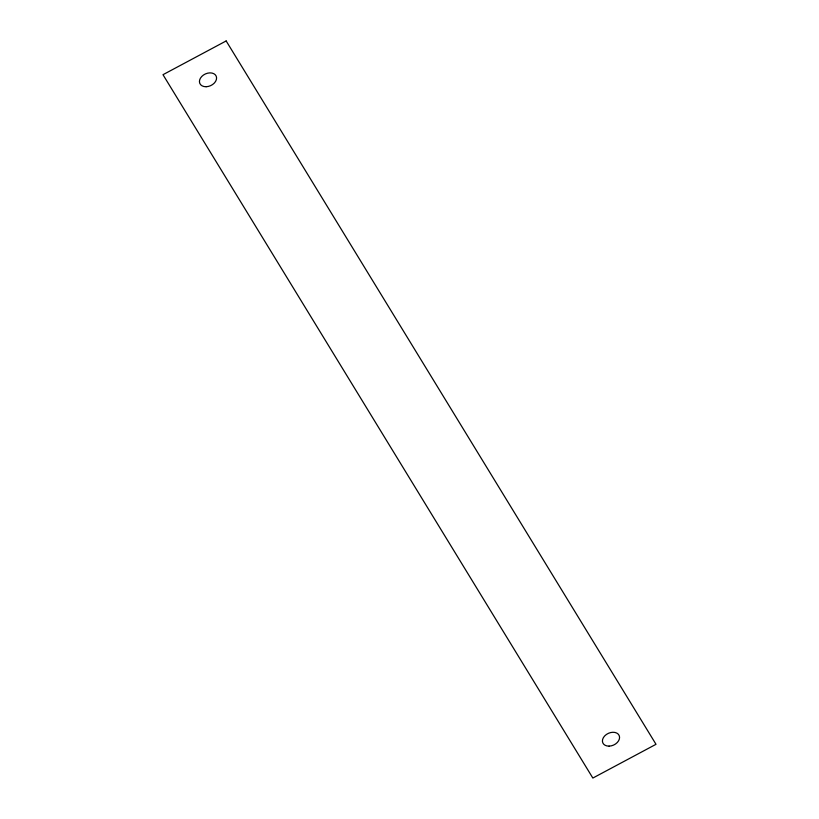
<?xml version="1.0" encoding="UTF-8"?>
<svg xmlns="http://www.w3.org/2000/svg" width="819" height="819" viewBox="0 0 819 819"><rect width="100%" height="100%" fill="white"/><g stroke="black" fill="none" stroke-linecap="round" stroke-linejoin="round"><path stroke-width="1.23" d="M226.157 40.95L162.991 74.693L592.843 778.05L656.009 744.307L226.157 40.95M609.09 746.129A8.968 6.419 -24.6 0 0 619.195 735.564A8.968 6.419 -24.6 0 0 604.698 735.912A8.968 6.419 -24.6 0 0 609.09 746.129M206.101 86.722A8.968 6.419 -24.6 0 0 216.206 76.167A8.968 6.419 -24.6 0 0 201.72 76.505A8.968 6.419 -24.6 0 0 206.101 86.722"/></g></svg>
